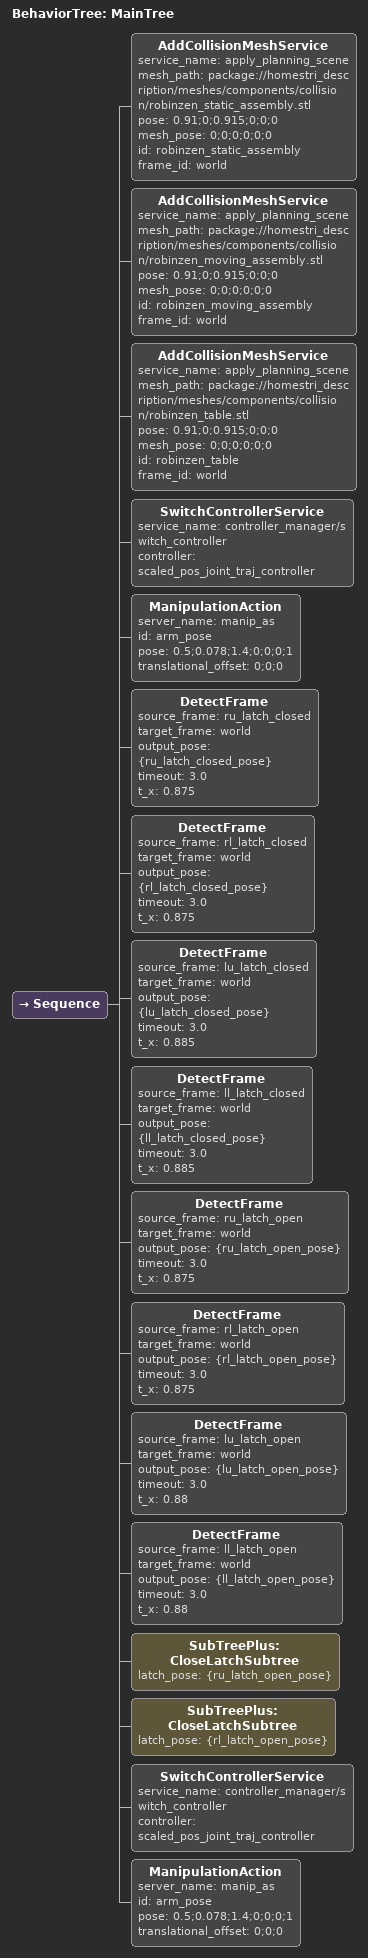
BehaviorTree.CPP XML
<root main_tree_to_execute="MainTree">

    <BehaviorTree ID="MainTree">
        <Sequence>

            <AddCollisionMeshService
                service_name="apply_planning_scene"
                mesh_path="package://homestri_description/meshes/components/collision/robinzen_static_assembly.stl"
                pose="0.91;0;0.915;0;0;0"
                mesh_pose="0;0;0;0;0;0"
                id="robinzen_static_assembly"
                frame_id="world"
            />

            <AddCollisionMeshService
                service_name="apply_planning_scene"
                mesh_path="package://homestri_description/meshes/components/collision/robinzen_moving_assembly.stl"
                pose="0.91;0;0.915;0;0;0"
                mesh_pose="0;0;0;0;0;0"
                id="robinzen_moving_assembly"
                frame_id="world"
            />

            <AddCollisionMeshService
                service_name="apply_planning_scene"
                mesh_path="package://homestri_description/meshes/components/collision/robinzen_table.stl"
                pose="0.91;0;0.915;0;0;0"
                mesh_pose="0;0;0;0;0;0"
                id="robinzen_table"
                frame_id="world"
            />

            <SwitchControllerService
                service_name="controller_manager/switch_controller"
                controller="scaled_pos_joint_traj_controller"
            />

            <ManipulationAction
                server_name="manip_as"
                id="arm_pose"
                pose="0.5;0.078;1.4;0;0;0;1"
                translational_offset="0;0;0"
            />

            <DetectFrame
                source_frame="ru_latch_closed"
                target_frame="world"
                output_pose="{ru_latch_closed_pose}"
                timeout="3.0"
                t_x="0.875"
            />
            <DetectFrame
                source_frame="rl_latch_closed"
                target_frame="world"
                output_pose="{rl_latch_closed_pose}"
                timeout="3.0"
                t_x="0.875"
            />
            <DetectFrame
                source_frame="lu_latch_closed"
                target_frame="world"
                output_pose="{lu_latch_closed_pose}"
                timeout="3.0"
                t_x="0.885"
            />
            <DetectFrame
                source_frame="ll_latch_closed"
                target_frame="world"
                output_pose="{ll_latch_closed_pose}"
                timeout="3.0"
                t_x="0.885"
            />

            <!-- open -->

            <DetectFrame
                source_frame="ru_latch_open"
                target_frame="world"
                output_pose="{ru_latch_open_pose}"
                timeout="3.0"
                t_x="0.875"
            />
            <DetectFrame
                source_frame="rl_latch_open"
                target_frame="world"
                output_pose="{rl_latch_open_pose}"
                timeout="3.0"
                t_x="0.875"
            />
            <DetectFrame
                source_frame="lu_latch_open"
                target_frame="world"
                output_pose="{lu_latch_open_pose}"
                timeout="3.0"
                t_x="0.88"
            />
            <DetectFrame
                source_frame="ll_latch_open"
                target_frame="world"
                output_pose="{ll_latch_open_pose}"
                timeout="3.0"
                t_x="0.88"
            />

            <SubTreePlus
                ID="CloseLatchSubtree"
                latch_pose="{ru_latch_open_pose}"
            />

            <SubTreePlus
                ID="CloseLatchSubtree"
                latch_pose="{rl_latch_open_pose}"
            />

            <SwitchControllerService
                service_name="controller_manager/switch_controller"
                controller="scaled_pos_joint_traj_controller"
            />

            <ManipulationAction
                server_name="manip_as"
                id="arm_pose"
                pose="0.5;0.078;1.4;0;0;0;1"
                translational_offset="0;0;0"
            />

        </Sequence>

    </BehaviorTree>

</root>
